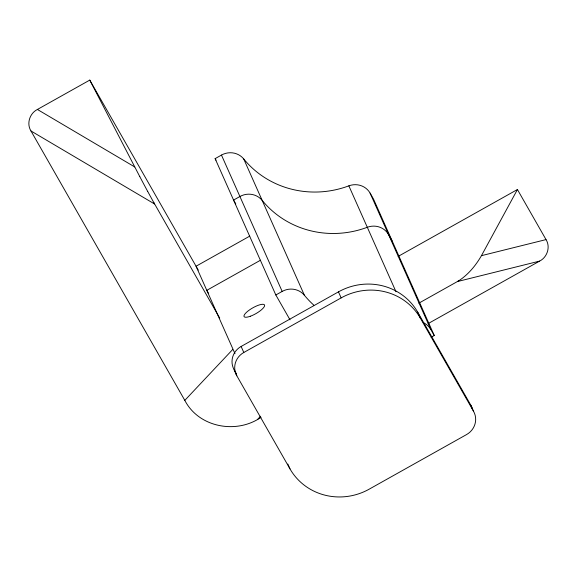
<?xml version="1.0" encoding="UTF-8"?>
<svg xmlns="http://www.w3.org/2000/svg" width="577" height="577" viewBox="0 0 577 577"><rect width="100%" height="100%" fill="white"/><g stroke="black" fill="none" stroke-linecap="round" stroke-linejoin="round"><path stroke-width="0.87" d="M539.596 261.107L457.59 281.511C467.702 275.308 475.571 265.86 481.449 255.669L517.432 189.523L546.03 239.599C550.682 246.956 547.248 257.313 539.596 261.107L428.163 323.589M261.02 417.308C236.606 434.402 198.813 427.579 184.813 400.373L232.603 349.597M257.883 419.068L260.537 416.248M198.264 270.094L89.767 80.102L37.404 109.464C29.752 113.258 26.318 123.615 30.97 130.972L184.813 400.373M290.015 319.824L275.828 294.984L215.12 158.632L221.467 155.076A17.627 16.921 -24 0 1 243.71 158.942A94.022 90.243 -24 0 0 348.854 185.844A17.627 16.921 -24 0 1 370.088 193.1L373.55 199.166L434.257 335.518L431.134 337.271M249.754 236.116L196.057 266.228L234.99 353.679M260.494 260.227L206.79 290.332L208.557 293.433M275.828 294.984L282.175 291.428A17.627 16.921 -24 0 1 304.418 295.294A94.022 90.243 -24 0 0 313.787 305.125M398.144 256.412L517.432 189.523M241.121 346.46L338.468 291.868A58.76 56.402 -24 0 1 417.683 312.135L470.846 405.234L473.529 411.257A17.627 16.921 -24 0 1 466.555 434.575L369.201 489.159A58.76 56.402 -24 0 1 289.986 468.892L236.83 375.8L234.147 369.778A17.627 16.921 -24 0 1 241.121 346.46L243.804 352.482A17.627 16.921 -24 0 0 236.83 375.8M243.804 352.482L341.151 297.898A58.76 56.402 -24 0 1 420.366 318.165L473.529 411.257M418.859 303.163L458.845 280.739M481.449 255.669L546.03 239.599M37.404 109.464L134.744 166.962M30.97 130.972L154.564 203.984L147.734 191.492M391.999 240.602L388.537 234.536A17.627 16.921 -24 0 0 367.304 227.28A94.022 90.243 -24 0 1 262.16 200.378A17.627 16.921 -24 0 0 239.909 196.512L233.57 200.068L235.784 203.948M370.088 193.1L430.795 329.453L434.257 335.518M215.12 158.632L216.007 160.182M153.922 202.736L219.722 318.078M234.147 369.778L236.361 373.658M139.793 176.627L89.767 80.102M417.683 312.135L420.366 318.165M348.854 185.844L396.024 291.796M338.468 291.868L341.151 297.898M243.71 158.942L304.418 295.294M221.467 155.076L282.175 291.428M287.822 464.023L289.986 468.892M423.15 322.557A17.627 16.921 -24 0 1 430.795 329.453M470.846 405.234A17.627 16.921 -24 0 1 472.563 409.612M147.683 191.413A85.959 2.315 60.7 0 1 139.858 176.735M250.339 316.246A11.749 3.282 -29.7 0 0 264.547 305.017A11.749 3.282 -29.7 0 0 248.016 311.025A11.749 3.282 -29.7 0 0 250.339 316.246"/></g></svg>
